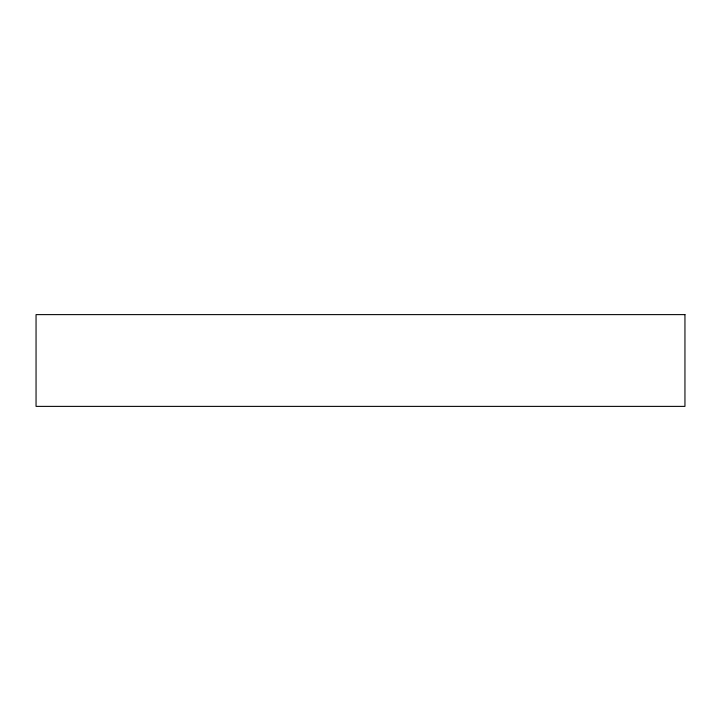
<?xml version="1.0" encoding="UTF-8"?>
<svg xmlns="http://www.w3.org/2000/svg" width="721" height="721" viewBox="0 0 721 721"><rect width="100%" height="100%" fill="white"/><g stroke="black" fill="none" stroke-linecap="round" stroke-linejoin="round"><path stroke-width="1.08" d="M684.95 314.617L36.05 314.617L36.05 406.383L684.95 406.383L684.95 314.617"/></g></svg>
